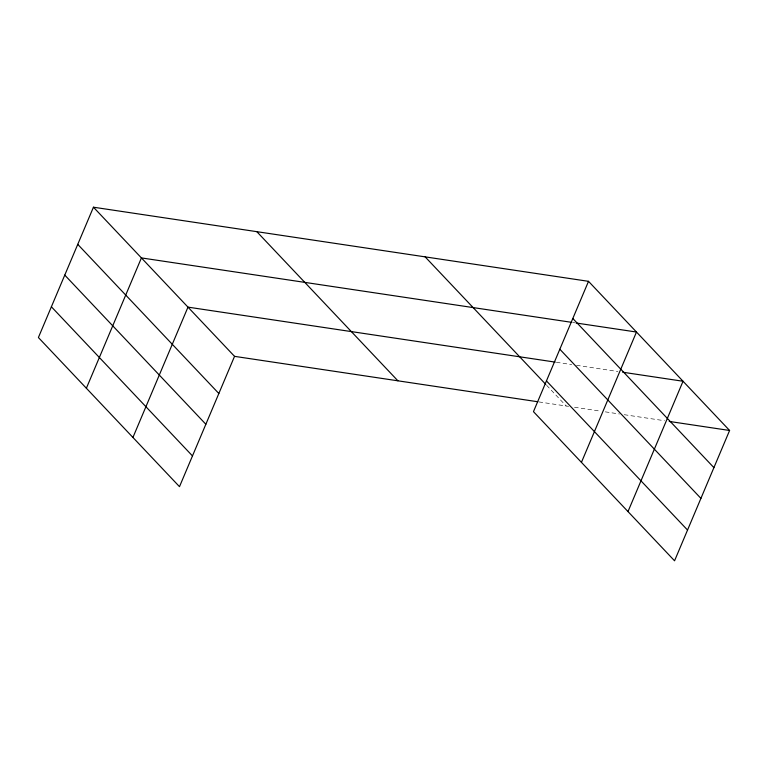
<?xml version="1.0" encoding="UTF-8"?>
<svg xmlns="http://www.w3.org/2000/svg" width="768" height="768" viewBox="0 0 768 768"><rect width="100%" height="100%" fill="white"/><g stroke="black" fill="none" stroke-linecap="round" stroke-linejoin="round"><path stroke-width="0.58" stroke-dasharray="3.84 2.88" d="M572.554 322.464L574.925 322.819M556.368 362.285L571.757 364.589M576.499 365.299L617.933 371.51M538.963 401.933L568.598 406.368M574.512 407.251L600.557 411.149M605.299 411.859L619.498 413.99M624.24 414.691L664.493 420.72M546.624 385.286L566.227 406.013"/><path stroke-width="1.15" d="M93.446 207.206L38.4 337.526L179.491 486.672L234.538 356.352L93.446 207.206L588.509 281.328L729.6 430.474L674.554 560.794L533.462 411.648L588.509 281.328M86.371 388.234L141.418 257.914L571.373 322.291M132.931 437.453L187.978 307.133L555.187 362.112M581.434 462.355L636.48 332.035L576.106 323.002M627.994 511.574L683.04 381.254L622.666 372.211M234.538 356.352L537.782 401.75M669.226 421.43L729.6 430.474M572.822 318.49L713.904 467.626M559.834 349.229L700.915 498.374M546.451 380.909L687.533 530.045M425.146 256.867L545.808 384.422M256.819 231.667L397.91 380.813M77.75 244.358L218.842 393.504M64.771 275.107L205.853 424.253M51.389 306.787L192.47 455.923"/></g></svg>
